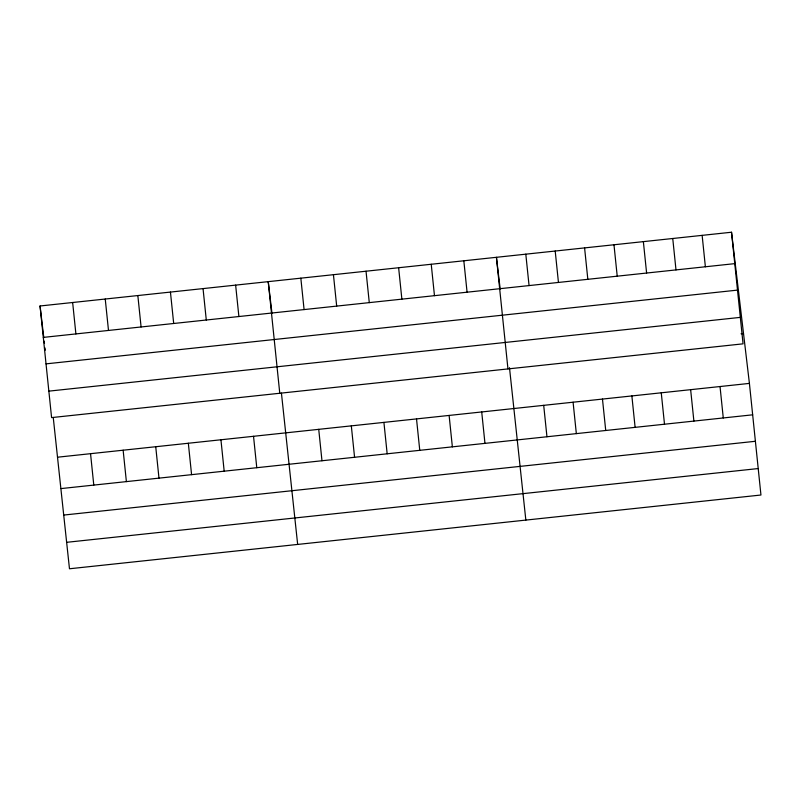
<?xml version="1.0" encoding="UTF-8"?>
<svg xmlns="http://www.w3.org/2000/svg" width="801" height="801" viewBox="0 0 801 801"><rect width="100%" height="100%" fill="white"/><g stroke="black" fill="none" stroke-linecap="round" stroke-linejoin="round"><path stroke-width="1.2" d="M731.523 232.23L743.058 343.839L51.584 417.601L40.05 305.982L731.523 232.23L749.416 383.399L760.95 495.018L69.477 568.77L53.246 417.471M43.294 337.401L734.767 263.639M46.027 363.864L737.511 290.112M48.851 391.138L740.324 317.376M741.065 333.777L743.508 333.516M57.942 457.161L749.416 383.399M61.186 488.57L752.66 414.818M63.92 515.043L755.393 441.281M66.743 542.307L758.217 468.555M500.184 289.051L496.42 257.301L507.954 368.921M509.486 367.659L525.846 520.099M271.99 313.391L268.235 281.642L279.769 393.261M281.431 393.131L297.662 544.43M40.05 305.982L43.805 337.732M44.205 341.126L44.476 343.399M45.016 347.934L45.287 350.197M720.029 386.533L723.273 417.952M702.137 235.364L705.381 266.783M690.642 389.666L693.886 421.086M672.75 238.498L675.994 269.917M661.256 392.8L664.5 424.22M643.363 241.632L646.607 273.051M631.869 395.934L635.113 427.354M613.977 244.766L617.221 276.185M602.472 399.068L605.726 430.487M584.59 247.899L587.834 279.319M573.085 402.212L576.34 433.621M555.203 251.033L558.447 282.453M543.699 405.346L546.953 436.755M525.806 254.167L529.06 285.587M481.711 411.954L484.965 443.374M463.829 260.786L467.073 292.195M449.121 415.429L452.365 446.848M431.228 264.26L434.472 295.679M416.52 418.913L419.764 450.322M398.628 267.734L401.872 299.153M383.919 422.387L387.163 453.807M366.027 271.209L369.281 302.628M351.319 425.862L354.573 457.281M333.436 274.693L336.68 306.102M318.728 429.336L321.972 460.755M300.836 278.167L304.08 309.587M253.527 436.295L256.781 467.714M235.634 285.116L238.888 316.535M220.936 439.769L224.18 471.188M203.043 288.6L206.288 320.01M188.335 443.243L191.579 474.663M170.443 292.075L173.687 323.494M155.734 446.728L158.978 478.137M137.842 295.549L141.086 326.968M123.134 450.202L126.388 481.621M105.241 299.033L108.495 330.443M90.543 453.676L93.787 485.096M72.651 302.508L75.895 333.927"/></g></svg>
